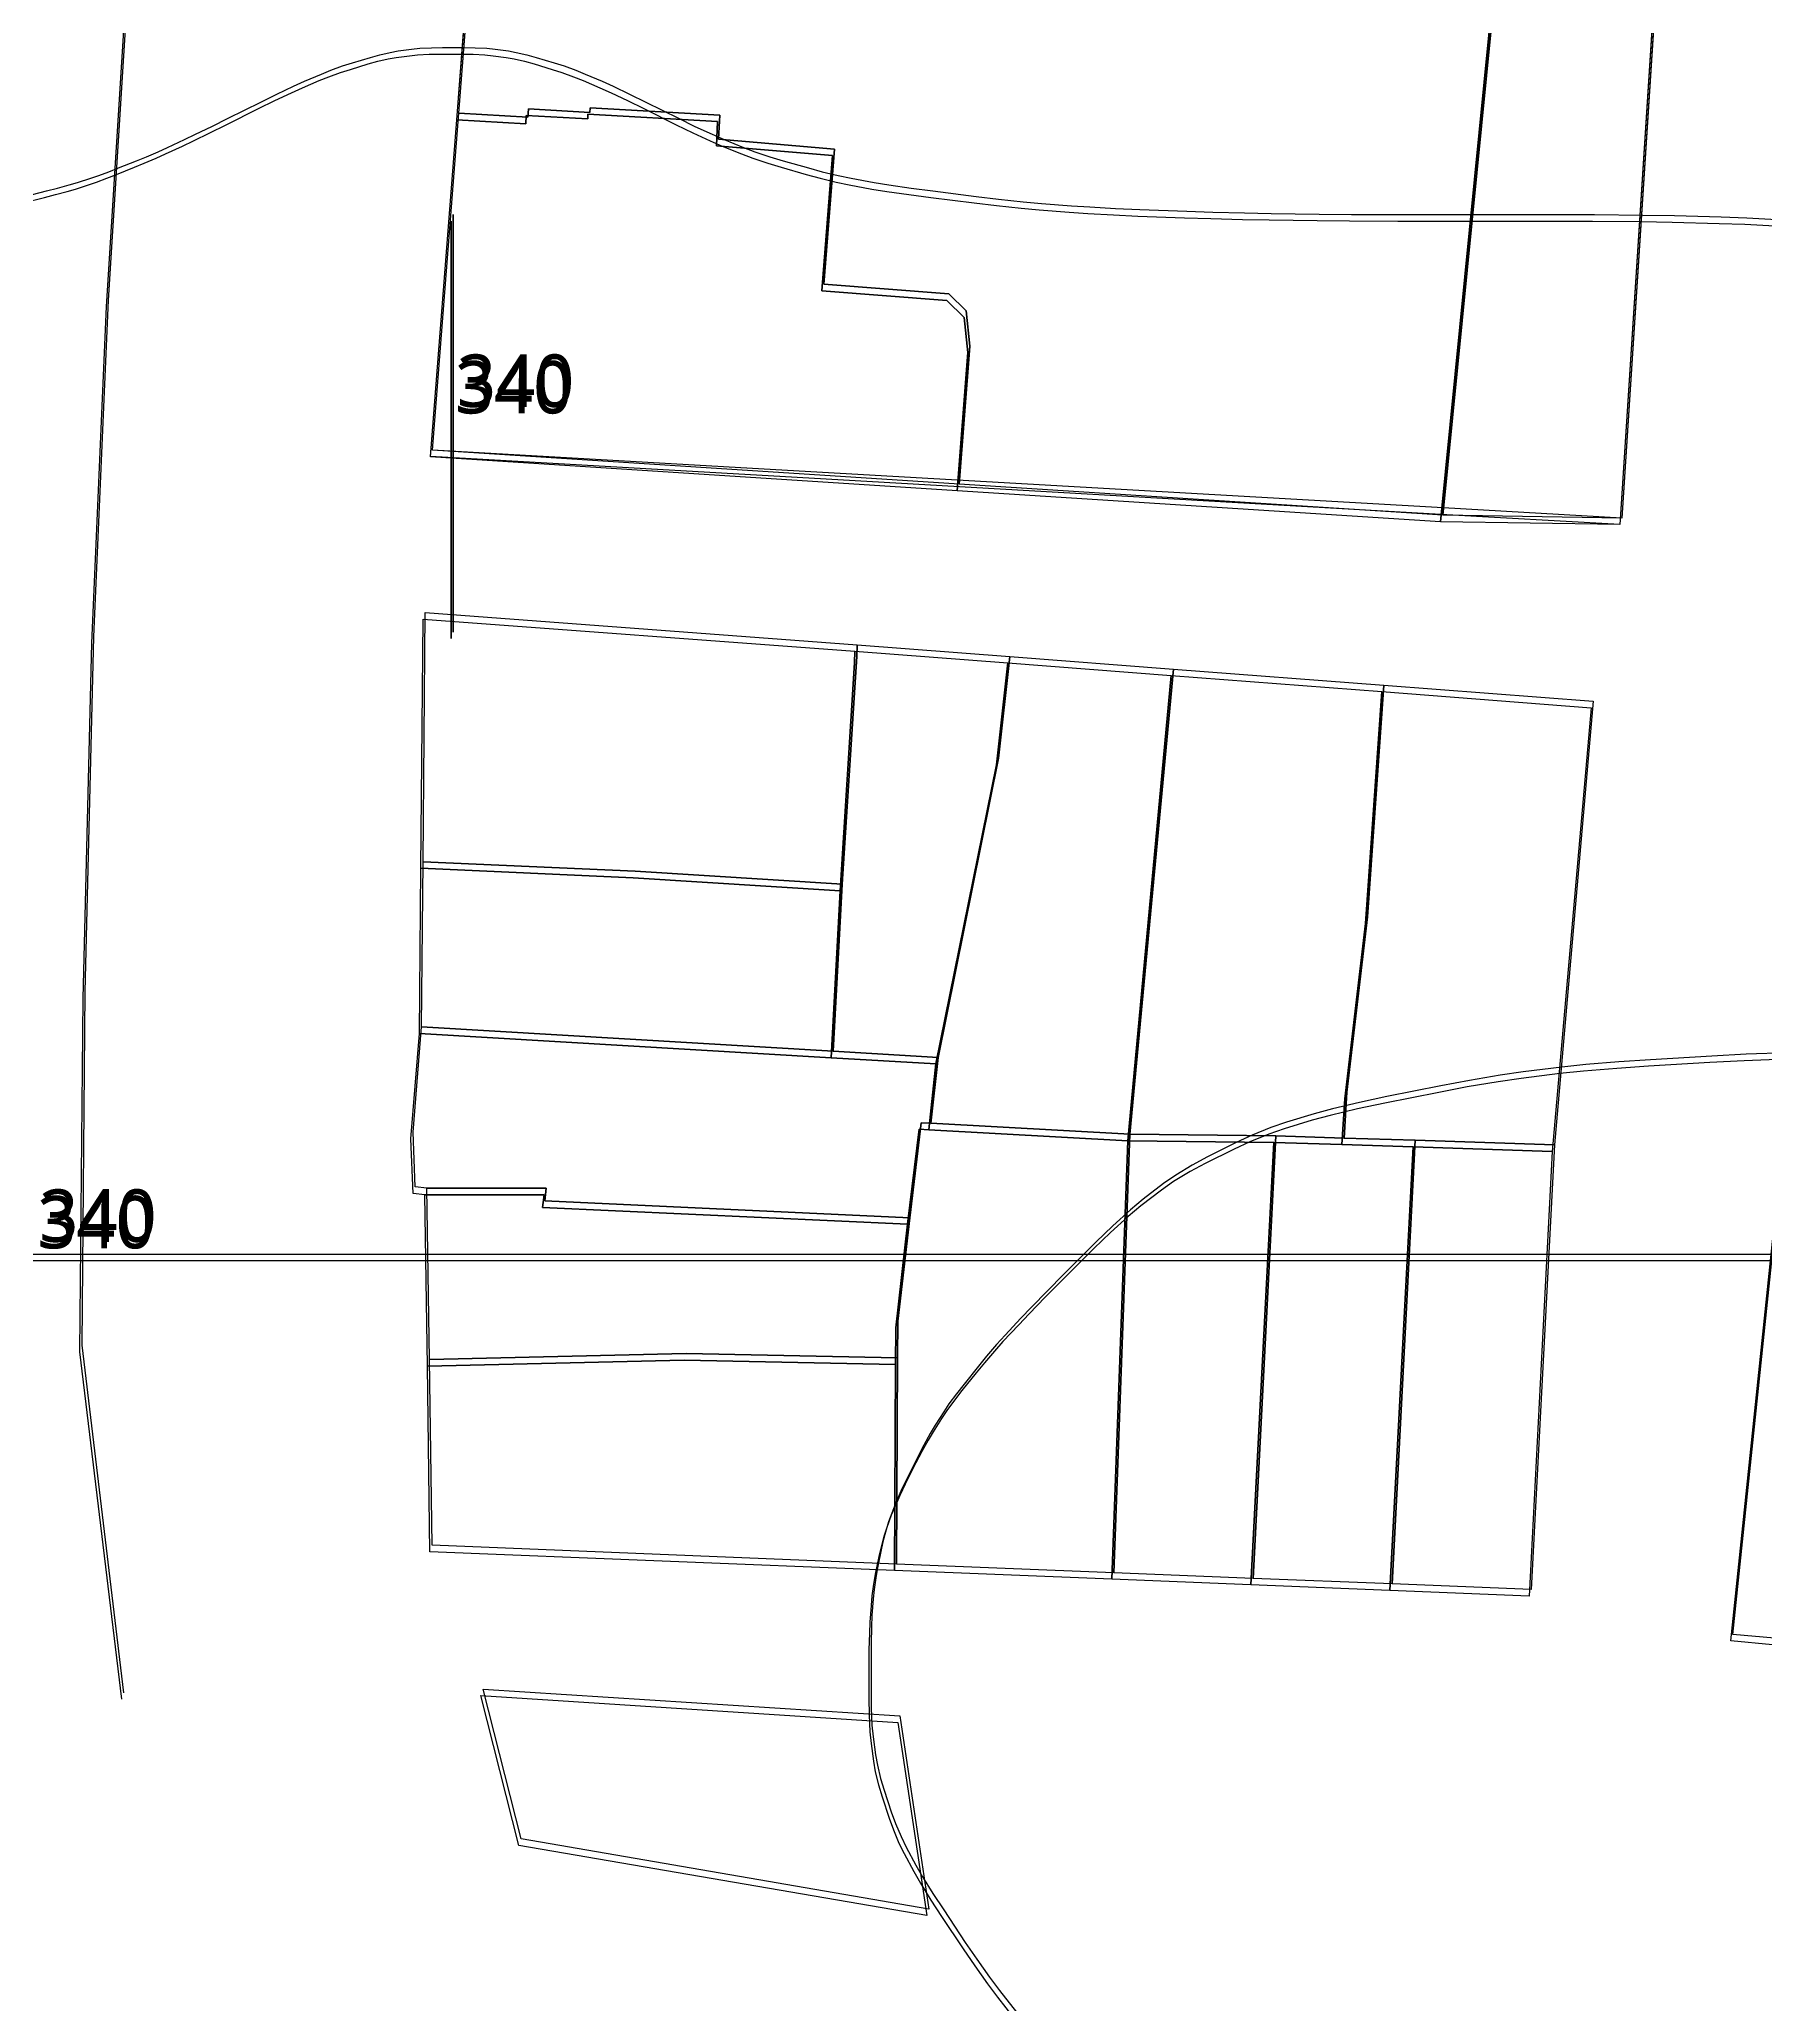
# Model space of a CAD drawing. Header units: metres. Extents: x -1097 to 1588, y -185 to 884.
# Drawn here: x 467 to 591, y 30.8 to 172 of the extents above; entities that cross this region are included whole.
import ezdxf

# ---------------------------------------------------------------- set-up
doc = ezdxf.new("R2010")
doc.units = ezdxf.units.M
for name, color, linetype in [('MUROS', 7, 'Continuous'), ('TERRENO', 188, 'Continuous'), ('VISTA LEJOS', 7, 'Continuous')]:
    doc.layers.add(name, color=color, linetype=linetype)

msp = doc.modelspace()

# ---------------------------------------------------------------- linework, layer by layer
at = {"layer": 'MUROS'}
for points in [[(33.52, 763.48), (1528.87, 763.48), (1528.87, 84.2), (33.52, 84.2)], [(33.67, 763.95), (1529.02, 763.95), (1529.02, 84.67), (33.67, 84.67)]]:
    msp.add_lwpolyline(points, close=True, dxfattribs=at)
at = {"layer": 'TERRENO'}
for points in [[(465.79, 160.23), (467.34, 160.62), (468.14, 160.83), (468.97, 161.06), (469.57, 161.23), (470.52, 161.54), (471.08, 161.73), (471.83, 162), (472.52, 162.27), (473.81, 162.79), (474.52, 163.08), (475.36, 163.44), (476.04, 163.75), (477.25, 164.31), (478.05, 164.69), (479.23, 165.26), (480.4, 165.84), (482.73, 167.01), (483.9, 167.59), (485.08, 168.15), (485.88, 168.51), (487.09, 169.03), (487.77, 169.3), (488.61, 169.6), (489.32, 169.83), (490.61, 170.22), (491.29, 170.41), (492.04, 170.58), (492.61, 170.68), (493.56, 170.81), (494.15, 170.87), (494.99, 170.91), (495.79, 170.93), (497.34, 170.93), (498.14, 170.91), (498.97, 170.87), (499.57, 170.81), (500.52, 170.68), (501.09, 170.58), (501.83, 170.41), (502.52, 170.22), (503.81, 169.83), (504.52, 169.6), (505.36, 169.3), (506.04, 169.03), (507.25, 168.51), (508.05, 168.15), (509.23, 167.59), (510.4, 167.01), (512.73, 165.84), (513.92, 165.26), (515.16, 164.69), (516.03, 164.31), (517.42, 163.75), (518.23, 163.44), (519.3, 163.08), (520.26, 162.79), (522.07, 162.27), (523.06, 162), (524.21, 161.73), (525.14, 161.54), (526.79, 161.23), (527.86, 161.06), (529.44, 160.83), (531.01, 160.62), (534.12, 160.23), (535.74, 160.04), (537.5, 159.85), (538.8, 159.73), (540.96, 159.56), (542.3, 159.47), (544.14, 159.37), (545.88, 159.29), (549.25, 159.16), (551.13, 159.1), (553.41, 159.04), (555.32, 159.01), (558.77, 158.96), (561.09, 158.94), (564.57, 158.93), (568.07, 158.93), (575.06, 158.93), (578.55, 158.92), (582.01, 158.89), (584.28, 158.85), (587.65, 158.76), (589.49, 158.7), (591.65, 158.58)], [(592.43, 98.69), (589.44, 98.58), (586.97, 98.45), (582.56, 98.19), (580.3, 98.04), (577.91, 97.84), (576.19, 97.66), (573.42, 97.31), (571.76, 97.07), (569.54, 96.7), (567.51, 96.31), (563.62, 95.54), (561.67, 95.12), (559.71, 94.66), (558.4, 94.31), (556.41, 93.7), (555.3, 93.32), (553.94, 92.77), (552.8, 92.24), (550.73, 91.21), (549.64, 90.62), (548.46, 89.9), (547.58, 89.29), (546.11, 88.16), (545.2, 87.4), (543.93, 86.25), (542.73, 85.09), (540.4, 82.76), (539.24, 81.59), (538.08, 80.41), (537.33, 79.61), (536.2, 78.4), (535.59, 77.72), (534.87, 76.88), (534.28, 76.17), (533.25, 74.88), (532.72, 74.19), (532.17, 73.45), (531.79, 72.88), (531.18, 71.93), (530.83, 71.33), (530.37, 70.5), (529.95, 69.7), (529.18, 68.15), (528.79, 67.35), (528.42, 66.51), (528.18, 65.92), (527.83, 64.97), (527.65, 64.4), (527.45, 63.65), (527.29, 62.97), (527.03, 61.68), (526.91, 60.97), (526.79, 60.13), (526.73, 59.45), (526.64, 58.24), (526.6, 57.44), (526.57, 56.26), (526.56, 55.09), (526.56, 52.76), (526.58, 51.58), (526.64, 50.37), (526.72, 49.53), (526.89, 48.24), (527.03, 47.49), (527.26, 46.54), (527.51, 45.7), (528.02, 44.15), (528.33, 43.31), (528.73, 42.36), (529.1, 41.61), (529.79, 40.32), (530.27, 39.48), (531.02, 38.27), (531.79, 37.09), (533.34, 34.76), (534.17, 33.55), (535.09, 32.25), (535.8, 31.3), (537.01, 29.75)]]:
    msp.add_lwpolyline(points, dxfattribs=at)
msp.add_lwpolyline([(496.56, 128.93), (496.56, 128.93), (496.56, 128.93), (496.56, 128.96), (496.56, 129), (496.56, 129.09), (496.56, 129.16), (496.56, 129.27), (496.56, 129.4), (496.56, 129.65), (496.56, 129.81), (496.56, 130.01), (496.56, 130.19), (496.56, 130.54), (496.56, 130.78), (496.56, 131.15), (496.56, 131.54), (496.56, 132.31), (496.56, 132.73), (496.56, 133.19), (496.56, 133.54), (496.56, 134.15), (496.56, 134.53), (496.56, 135.08), (496.56, 135.61), (496.56, 136.64), (496.56, 137.23), (496.56, 137.95), (496.56, 138.56), (496.56, 139.69), (496.56, 140.45), (496.56, 141.6), (496.56, 142.76), (496.56, 145.09), (496.56, 146.25), (496.56, 147.41), (496.56, 148.16), (496.56, 149.29), (496.56, 149.9), (496.56, 150.62), (496.56, 151.21), (496.56, 152.24), (496.56, 152.77), (496.56, 153.32), (496.56, 153.7), (496.56, 154.31), (496.56, 154.66), (496.56, 155.12), (496.56, 155.54), (496.56, 156.31), (496.56, 156.7), (496.56, 157.07), (496.56, 157.31), (496.56, 157.66), (496.56, 157.84), (496.56, 158.04), (496.56, 158.2), (496.56, 158.46), (496.56, 158.58), (496.56, 158.7), (496.56, 158.76), (496.56, 158.85), (496.56, 158.89), (496.56, 158.92), (496.56, 158.93), (496.56, 158.93), (496.56, 158.92), (496.56, 158.89), (496.56, 158.85), (496.56, 158.76), (496.56, 158.7), (496.56, 158.58), (496.56, 158.46), (496.56, 158.2), (496.56, 158.04), (496.56, 157.84), (496.56, 157.66), (496.56, 157.31), (496.56, 157.07), (496.56, 156.7), (496.56, 156.31), (496.56, 155.54), (496.56, 155.11), (496.56, 154.62), (496.56, 154.23), (496.56, 153.54), (496.56, 153.09), (496.56, 152.43), (496.56, 151.77), (496.56, 150.48), (496.56, 149.7), (496.56, 148.66), (496.56, 147.71), (496.56, 145.9), (496.56, 144.48), (496.56, 142.03), (496.56, 138.76), (496.56, 128.93)], close=True, dxfattribs=at)
at = {"layer": 'VISTA LEJOS'}
for points in [[(497.11, 166.68), (499.68, 199.54)], [(496.96, 166.21), (499.52, 199.07)], [(473.75, 182.28), (471.93, 153.25)], [(572.16, 182.92), (567.64, 137.31)], [(567.64, 137.31), (572.16, 182.92)], [(572.31, 183.39), (567.79, 137.78)], [(567.79, 137.78), (572.31, 183.39)], [(583.46, 182.59), (580.51, 137.11)], [(583.61, 183.06), (580.66, 137.58)], [(583.56, 182.44), (580.66, 137.58)], [(473.6, 181.81), (471.77, 152.78)], [(583.41, 181.97), (580.51, 137.11)], [(496.96, 166.2), (497.89, 178.16)], [(497.11, 166.67), (498.04, 178.63)], [(465.79, 160.23), (467.34, 160.62), (468.14, 160.83), (468.97, 161.06), (469.57, 161.23), (470.52, 161.54), (471.08, 161.73), (471.83, 162), (472.52, 162.27), (473.81, 162.79), (474.52, 163.08), (475.36, 163.44), (476.04, 163.75), (477.25, 164.31), (478.05, 164.69), (479.23, 165.26), (480.4, 165.84), (482.73, 167.01), (483.9, 167.59), (485.08, 168.15), (485.88, 168.51), (487.09, 169.03), (487.77, 169.3), (488.61, 169.6), (489.32, 169.83), (490.61, 170.22), (491.29, 170.41), (492.04, 170.58), (492.61, 170.68), (493.56, 170.81), (494.15, 170.87), (494.99, 170.91), (495.79, 170.93), (497.34, 170.93), (498.14, 170.91), (498.97, 170.87), (499.57, 170.81), (500.52, 170.68), (501.09, 170.58), (501.83, 170.41), (502.52, 170.22), (503.81, 169.83), (504.52, 169.6), (505.36, 169.3), (506.04, 169.03), (507.25, 168.51), (508.05, 168.15), (509.23, 167.59), (510.4, 167.01), (512.73, 165.84), (513.92, 165.26), (515.16, 164.69), (516.03, 164.31), (517.42, 163.75), (518.23, 163.44), (519.3, 163.08), (520.26, 162.79), (522.07, 162.27), (523.06, 162), (524.21, 161.73), (525.14, 161.54), (526.79, 161.23), (527.86, 161.06), (529.44, 160.83), (531.01, 160.62), (534.12, 160.23), (535.74, 160.04), (537.5, 159.85), (538.8, 159.73), (540.96, 159.56), (542.3, 159.47), (544.14, 159.37), (545.88, 159.29), (549.25, 159.16), (551.13, 159.1), (553.41, 159.04), (555.32, 159.01), (558.77, 158.96), (561.09, 158.94), (564.57, 158.93), (568.07, 158.93), (575.06, 158.93), (578.55, 158.92), (582.01, 158.89), (584.28, 158.85), (587.65, 158.76), (589.49, 158.7), (591.65, 158.58)], [(465.94, 160.7), (467.49, 161.09), (468.29, 161.3), (469.12, 161.53), (469.72, 161.7), (470.67, 162.01), (471.24, 162.2), (471.98, 162.47), (472.67, 162.74), (473.96, 163.25), (474.67, 163.55), (475.51, 163.91), (476.19, 164.21), (477.4, 164.78), (478.2, 165.16), (479.38, 165.73), (480.55, 166.31), (482.88, 167.48), (484.05, 168.05), (485.23, 168.62), (486.03, 168.98), (487.24, 169.49), (487.92, 169.77), (488.76, 170.07), (489.47, 170.3), (490.76, 170.69), (491.44, 170.88), (492.19, 171.05), (492.76, 171.15), (493.71, 171.28), (494.3, 171.34), (495.14, 171.38), (495.94, 171.4), (497.49, 171.4), (498.29, 171.38), (499.12, 171.34), (499.72, 171.28), (500.67, 171.15), (501.24, 171.05), (501.99, 170.88), (502.67, 170.69), (503.96, 170.3), (504.67, 170.07), (505.51, 169.77), (506.19, 169.49), (507.4, 168.98), (508.2, 168.62), (509.38, 168.05), (510.55, 167.48), (512.88, 166.31), (514.07, 165.73), (515.31, 165.16), (516.18, 164.78), (517.57, 164.21), (518.38, 163.91), (519.45, 163.55), (520.41, 163.25), (522.22, 162.74), (523.21, 162.47), (524.36, 162.2), (525.29, 162.01), (526.94, 161.7), (528.01, 161.53), (529.6, 161.3), (531.16, 161.09), (534.27, 160.7), (535.89, 160.51), (537.65, 160.32), (538.96, 160.2), (541.12, 160.03), (542.45, 159.94), (544.29, 159.84), (546.03, 159.76), (549.4, 159.63), (551.28, 159.57), (553.56, 159.51), (555.47, 159.48), (558.92, 159.43), (561.24, 159.41), (564.72, 159.4), (568.22, 159.4), (575.22, 159.4), (578.7, 159.39), (582.16, 159.36), (584.43, 159.32), (587.8, 159.23), (589.64, 159.17), (591.8, 159.05)], [(495.22, 142.47), (497.11, 166.68)], [(495.22, 142.46), (497.11, 166.67)], [(497.11, 166.67), (502.07, 166.39)], [(502.07, 166.39), (497.11, 166.67)], [(502.07, 166.39), (502.11, 166.99)], [(502.11, 166.99), (502.07, 166.39)], [(502.11, 166.99), (506.52, 166.74)], [(506.52, 166.74), (502.11, 166.99)], [(506.52, 166.74), (506.54, 167.07)], [(506.54, 167.07), (506.52, 166.74)], [(506.54, 167.07), (515.85, 166.54)], [(515.85, 166.54), (506.54, 167.07)], [(495.07, 142), (496.96, 166.21)], [(495.07, 141.99), (496.96, 166.2)], [(496.96, 166.2), (501.92, 165.92)], [(501.92, 165.92), (496.96, 166.2)], [(501.92, 165.92), (501.96, 166.52)], [(501.96, 166.52), (501.92, 165.92)], [(501.96, 166.52), (506.37, 166.27)], [(506.37, 166.27), (501.96, 166.52)], [(506.37, 166.27), (506.39, 166.6)], [(506.39, 166.6), (506.37, 166.27)], [(506.39, 166.6), (515.7, 166.07)], [(515.7, 166.07), (506.39, 166.6)], [(515.7, 166.07), (515.61, 164.33)], [(515.61, 164.33), (515.7, 166.07)], [(515.85, 166.54), (515.76, 164.8)], [(515.76, 164.8), (515.85, 166.54)], [(515.61, 164.33), (523.95, 163.63)], [(523.95, 163.63), (515.61, 164.33)], [(515.76, 164.8), (524.1, 164.1)], [(524.1, 164.1), (515.76, 164.8)], [(524.1, 164.1), (523.34, 154.39)], [(523.34, 154.39), (524.1, 164.1)], [(523.95, 163.63), (523.19, 153.92)], [(523.19, 153.92), (523.95, 163.63)], [(523.34, 154.39), (532.31, 153.69)], [(532.31, 153.69), (523.34, 154.39)], [(471.77, 152.78), (470.73, 128.59)], [(471.93, 153.25), (470.88, 129.06)], [(523.19, 153.92), (532.16, 153.22)], [(532.16, 153.22), (523.19, 153.92)], [(532.16, 153.22), (533.41, 152)], [(533.41, 152), (532.16, 153.22)], [(532.31, 153.69), (533.56, 152.47)], [(533.56, 152.47), (532.31, 153.69)], [(533.41, 152), (533.67, 149.47)], [(533.41, 152), (533.41, 152)], [(533.67, 149.47), (533.41, 152)], [(533.56, 152.47), (533.82, 149.94)], [(533.56, 152.47), (533.56, 152.47)], [(533.82, 149.94), (533.56, 152.47)], [(533.82, 149.94), (533.05, 140.02)], [(533.05, 140.02), (533.82, 149.94)], [(533.67, 149.47), (532.9, 139.55)], [(532.9, 139.55), (533.67, 149.47)], [(521.41, 140.49), (495.07, 142)], [(532.9, 139.55), (495.07, 141.99)], [(521.57, 140.96), (495.22, 142.47)], [(533.05, 140.02), (495.22, 142.46)], [(567.66, 137.84), (521.41, 140.49)], [(567.81, 138.31), (521.57, 140.96)], [(567.79, 137.78), (533.05, 140.02)], [(567.64, 137.31), (532.9, 139.55)], [(580.51, 137.11), (567.64, 137.31)], [(567.64, 137.31), (567.64, 137.31)], [(580.51, 137.11), (567.66, 137.84)], [(580.66, 137.58), (567.79, 137.78)], [(567.79, 137.78), (567.79, 137.78)], [(580.66, 137.58), (567.81, 138.31)], [(494.38, 112.42), (494.54, 130.33)], [(494.54, 112.89), (494.69, 130.8)], [(494.54, 130.33), (525.57, 128.01)], [(494.69, 130.8), (525.72, 128.48)], [(470.73, 128.59), (470.1, 103.06)], [(470.88, 129.06), (470.25, 103.53)], [(525.54, 127.17), (524.51, 110.8)], [(524.51, 110.8), (525.54, 127.17)], [(525.69, 127.64), (524.66, 111.27)], [(524.66, 111.27), (525.69, 127.64)], [(525.57, 128.01), (525.54, 127.17)], [(525.54, 127.17), (525.57, 128.01)], [(525.57, 128.01), (525.57, 128.01)], [(525.57, 128.01), (536.54, 127.17)], [(525.72, 128.48), (525.69, 127.64)], [(525.69, 127.64), (525.72, 128.48)], [(525.72, 128.48), (525.72, 128.48)], [(525.72, 128.48), (536.69, 127.64)], [(535.73, 119.86), (536.54, 127.17)], [(536.54, 127.17), (535.73, 119.86)], [(535.88, 120.33), (536.69, 127.64)], [(536.69, 127.64), (535.88, 120.33)], [(536.54, 127.17), (548.29, 126.26)], [(536.54, 127.17), (536.54, 127.17)], [(536.69, 127.64), (548.44, 126.73)], [(536.69, 127.64), (536.69, 127.64)], [(545.16, 92.83), (548.29, 126.26)], [(548.29, 126.26), (545.16, 92.83)], [(545.31, 93.3), (548.44, 126.73)], [(548.44, 126.73), (545.31, 93.3)], [(548.29, 126.26), (563.42, 125.11)], [(548.44, 126.73), (563.57, 125.58)], [(562.23, 108.45), (563.42, 125.11)], [(563.42, 125.11), (562.23, 108.45)], [(562.38, 108.92), (563.57, 125.58)], [(563.57, 125.58), (562.38, 108.92)], [(563.42, 125.11), (578.45, 123.95)], [(563.57, 125.58), (578.6, 124.42)], [(578.6, 124.42), (575.81, 92.54)], [(578.45, 123.95), (575.66, 92.07)], [(588.48, 56.89), (595.26, 121.86)], [(588.63, 57.36), (595.41, 122.33)], [(531.54, 98.83), (535.88, 120.33)], [(535.88, 120.33), (531.54, 98.83)], [(535.88, 120.33), (535.88, 120.33)], [(531.38, 98.36), (535.73, 119.86)], [(535.73, 119.86), (531.38, 98.36)], [(535.73, 119.86), (535.73, 119.86)], [(494.29, 100.55), (494.38, 112.42)], [(494.38, 112.42), (509.63, 111.73)], [(494.38, 112.42), (494.38, 112.42)], [(509.63, 111.73), (494.38, 112.42)], [(494.44, 101.02), (494.54, 112.89)], [(494.54, 112.89), (509.79, 112.2)], [(494.54, 112.89), (494.54, 112.89)], [(509.79, 112.2), (494.54, 112.89)], [(509.63, 111.73), (524.51, 110.8)], [(524.51, 110.8), (509.63, 111.73)], [(509.79, 112.2), (524.66, 111.27)], [(524.66, 111.27), (509.79, 112.2)], [(524.51, 110.8), (524.38, 108.55)], [(524.38, 108.55), (524.51, 110.8)], [(524.66, 111.27), (524.54, 109.02)], [(524.54, 109.02), (524.66, 111.27)], [(524.54, 109.02), (524, 99.27)], [(524, 99.27), (524.54, 109.02)], [(560.91, 96.33), (562.38, 108.92)], [(562.38, 108.92), (560.91, 96.33)], [(524.38, 108.55), (523.85, 98.8)], [(523.85, 98.8), (524.38, 108.55)], [(560.76, 95.86), (562.23, 108.45)], [(562.23, 108.45), (560.76, 95.86)], [(470.25, 103.53), (470.02, 78.14)], [(470.1, 103.06), (469.87, 77.67)], [(493.67, 92.98), (494.29, 100.55)], [(493.82, 93.45), (494.44, 101.02)], [(523.85, 98.8), (494.29, 100.55)], [(494.29, 100.55), (523.85, 98.8)], [(524, 99.27), (494.44, 101.02)], [(494.44, 101.02), (524, 99.27)], [(524, 99.27), (531.54, 98.83)], [(531.54, 98.83), (524, 99.27)], [(524, 99.27), (524, 99.27)], [(592.58, 99.16), (589.59, 99.05), (587.12, 98.92), (582.71, 98.66), (580.45, 98.51), (578.06, 98.31), (576.34, 98.13), (573.57, 97.78), (571.91, 97.54), (569.7, 97.17), (567.66, 96.78), (563.77, 96.01), (561.82, 95.59), (559.86, 95.13), (558.55, 94.78), (556.56, 94.17), (555.45, 93.79), (554.09, 93.24), (552.95, 92.71), (550.88, 91.68), (549.79, 91.09), (548.61, 90.37), (547.73, 89.76), (546.26, 88.63), (545.35, 87.87), (544.08, 86.72), (542.88, 85.56), (540.55, 83.23), (539.39, 82.06), (538.24, 80.88), (537.48, 80.08), (536.35, 78.87), (535.74, 78.19), (535.02, 77.35), (534.43, 76.64), (533.4, 75.35), (532.87, 74.66), (532.32, 73.92), (531.94, 73.35), (531.33, 72.4), (530.98, 71.8), (530.52, 70.97), (530.1, 70.17), (529.33, 68.62), (528.94, 67.82), (528.57, 66.98), (528.33, 66.39), (527.98, 65.44), (527.8, 64.87), (527.6, 64.12), (527.44, 63.44), (527.19, 62.15), (527.06, 61.43), (526.95, 60.6), (526.88, 59.92), (526.79, 58.71), (526.75, 57.91), (526.72, 56.73), (526.72, 55.56), (526.72, 53.23), (526.73, 52.05), (526.79, 50.84), (526.87, 50), (527.04, 48.71), (527.18, 47.96), (527.41, 47.01), (527.66, 46.17), (528.17, 44.62), (528.48, 43.78), (528.88, 42.83), (529.25, 42.08), (529.94, 40.78), (530.42, 39.95), (531.17, 38.74), (531.94, 37.56), (533.49, 35.23), (534.32, 34.02), (535.24, 32.72), (535.95, 31.77), (537.16, 30.22)], [(523.85, 98.8), (531.38, 98.36)], [(531.38, 98.36), (523.85, 98.8)], [(523.85, 98.8), (523.85, 98.8)], [(592.43, 98.69), (589.44, 98.58), (586.97, 98.45), (582.56, 98.19), (580.3, 98.04), (577.91, 97.84), (576.19, 97.66), (573.42, 97.31), (571.76, 97.07), (569.54, 96.7), (567.51, 96.31), (563.62, 95.54), (561.67, 95.12), (559.71, 94.66), (558.4, 94.31), (556.41, 93.7), (555.3, 93.32), (553.94, 92.77), (552.8, 92.24), (550.73, 91.21), (549.64, 90.62), (548.46, 89.9), (547.58, 89.29), (546.11, 88.16), (545.2, 87.4), (543.93, 86.25), (542.73, 85.09), (540.4, 82.76), (539.24, 81.59), (538.08, 80.41), (537.33, 79.61), (536.2, 78.4), (535.59, 77.72), (534.87, 76.88), (534.28, 76.17), (533.25, 74.88), (532.72, 74.19), (532.17, 73.45), (531.79, 72.88), (531.18, 71.93), (530.83, 71.33), (530.37, 70.5), (529.95, 69.7), (529.18, 68.15), (528.79, 67.35), (528.42, 66.51), (528.18, 65.92), (527.83, 64.97), (527.65, 64.4), (527.45, 63.65), (527.29, 62.97), (527.03, 61.68), (526.91, 60.97), (526.79, 60.13), (526.73, 59.45), (526.64, 58.24), (526.6, 57.44), (526.57, 56.26), (526.56, 55.09), (526.56, 52.76), (526.58, 51.58), (526.64, 50.37), (526.72, 49.53), (526.89, 48.24), (527.03, 47.49), (527.26, 46.54), (527.51, 45.7), (528.02, 44.15), (528.33, 43.31), (528.73, 42.36), (529.1, 41.61), (529.79, 40.32), (530.27, 39.48), (531.02, 38.27), (531.79, 37.09), (533.34, 34.76), (534.17, 33.55), (535.09, 32.25), (535.8, 31.3), (537.01, 29.75)], [(531.38, 98.36), (530.87, 93.62)], [(530.87, 93.62), (531.38, 98.36)], [(531.54, 98.83), (531.02, 94.09)], [(531.02, 94.09), (531.54, 98.83)], [(560.71, 93.03), (560.91, 96.33)], [(560.91, 96.33), (560.71, 93.03)], [(560.55, 92.56), (560.76, 95.86)], [(560.76, 95.86), (560.55, 92.56)], [(493.97, 89.52), (493.82, 93.45)], [(530.18, 93.66), (529.35, 86.83)], [(529.35, 86.83), (530.18, 93.66)], [(530.33, 94.13), (529.5, 87.3)], [(529.5, 87.3), (530.33, 94.13)], [(530.87, 93.62), (530.18, 93.66)], [(530.18, 93.66), (530.87, 93.62)], [(531.02, 94.09), (530.33, 94.13)], [(530.33, 94.13), (531.02, 94.09)], [(545.16, 92.83), (530.87, 93.62)], [(530.87, 93.62), (545.16, 92.83)], [(545.31, 93.3), (531.02, 94.09)], [(531.02, 94.09), (545.31, 93.3)], [(544.17, 61.79), (545.31, 93.3)], [(545.31, 93.3), (544.17, 61.79)], [(545.31, 93.3), (555.81, 93.19)], [(555.81, 93.19), (545.31, 93.3)], [(493.82, 89.05), (493.67, 92.98)], [(544.02, 61.32), (545.16, 92.83)], [(545.16, 92.83), (544.02, 61.32)], [(545.16, 92.83), (555.66, 92.72)], [(555.66, 92.72), (545.16, 92.83)], [(555.66, 92.72), (554.01, 60.92)], [(554.01, 60.92), (555.66, 92.72)], [(555.81, 93.19), (554.16, 61.39)], [(554.16, 61.39), (555.81, 93.19)], [(555.66, 92.72), (560.55, 92.56)], [(560.55, 92.56), (555.66, 92.72)], [(555.66, 92.72), (555.66, 92.72)], [(555.81, 93.19), (560.71, 93.03)], [(560.71, 93.03), (555.81, 93.19)], [(555.81, 93.19), (555.81, 93.19)], [(560.55, 92.56), (565.66, 92.4)], [(565.66, 92.4), (560.55, 92.56)], [(560.71, 93.03), (565.81, 92.87)], [(565.81, 92.87), (560.71, 93.03)], [(565.66, 92.4), (564, 60.52)], [(564, 60.52), (565.66, 92.4)], [(565.81, 92.87), (564.15, 60.99)], [(564.15, 60.99), (565.81, 92.87)], [(565.66, 92.4), (575.66, 92.07)], [(575.66, 92.07), (565.66, 92.4)], [(565.66, 92.4), (565.66, 92.4)], [(565.81, 92.87), (575.81, 92.54)], [(575.81, 92.54), (565.81, 92.87)], [(565.81, 92.87), (565.81, 92.87)], [(575.66, 92.07), (574, 60.12)], [(575.81, 92.54), (574.15, 60.59)], [(494.67, 88.95), (493.82, 89.05)], [(494.82, 89.42), (493.97, 89.52)], [(503.38, 89.42), (494.82, 89.42)], [(495, 77.11), (494.82, 89.42)], [(494.82, 89.42), (503.38, 89.42)], [(503.29, 88.52), (503.38, 89.42)], [(503.38, 89.42), (503.29, 88.52)], [(503.38, 89.42), (503.38, 89.42)], [(503.23, 88.95), (494.67, 88.95)], [(494.85, 76.64), (494.67, 88.95)], [(494.67, 88.95), (503.23, 88.95)], [(503.13, 88.05), (503.23, 88.95)], [(503.23, 88.95), (503.13, 88.05)], [(529.35, 86.83), (503.13, 88.05)], [(503.13, 88.05), (503.13, 88.05)], [(503.13, 88.05), (529.35, 86.83)], [(503.23, 88.95), (503.23, 88.95)], [(529.5, 87.3), (503.29, 88.52)], [(503.29, 88.52), (503.29, 88.52)], [(503.29, 88.52), (529.5, 87.3)], [(529.35, 86.83), (528.5, 79.4)], [(528.5, 79.4), (529.35, 86.83)], [(529.5, 87.3), (528.65, 79.87)], [(528.65, 79.87), (529.5, 87.3)], [(1528.87, 84.2), (33.52, 84.2)], [(1529.02, 84.67), (33.67, 84.67)], [(528.5, 79.4), (528.48, 76.76)], [(528.48, 76.76), (528.5, 79.4)], [(528.65, 79.87), (528.63, 77.23)], [(528.63, 77.23), (528.65, 79.87)], [(470.02, 78.14), (473.03, 53.17)], [(469.87, 77.67), (472.88, 52.7)], [(513.29, 77.08), (494.85, 76.64)], [(494.85, 76.64), (513.29, 77.08)], [(495.04, 63.3), (494.85, 76.64)], [(513.44, 77.55), (495, 77.11)], [(495, 77.11), (513.44, 77.55)], [(495.19, 63.77), (495, 77.11)], [(528.48, 76.76), (513.29, 77.08)], [(513.29, 77.08), (528.48, 76.76)], [(528.63, 77.23), (513.44, 77.55)], [(513.44, 77.55), (528.63, 77.23)], [(528.48, 76.76), (528.4, 61.95)], [(528.4, 61.95), (528.48, 76.76)], [(528.63, 77.23), (528.55, 62.42)], [(528.55, 62.42), (528.63, 77.23)], [(528.55, 62.42), (495.19, 63.77)], [(528.4, 61.95), (495.04, 63.3)], [(528.55, 62.42), (528.55, 62.42)], [(544.17, 61.79), (528.55, 62.42)], [(528.4, 61.95), (528.4, 61.95)], [(544.02, 61.32), (528.4, 61.95)], [(554.01, 60.92), (544.02, 61.32)], [(554.16, 61.39), (544.17, 61.79)], [(554.01, 60.92), (554.01, 60.92)], [(564, 60.52), (554.01, 60.92)], [(554.16, 61.39), (554.16, 61.39)], [(564.15, 60.99), (554.16, 61.39)], [(574.15, 60.59), (564.15, 60.99)], [(574, 60.12), (564, 60.52)], [(574, 60.12), (574, 60.12)], [(574.15, 60.59), (574.15, 60.59)], [(591.48, 56.61), (588.48, 56.89)], [(591.63, 57.08), (588.63, 57.36)]]:
    msp.add_lwpolyline(points, dxfattribs=at)
for points in [[(496.56, 128.93), (496.56, 128.93), (496.56, 128.93), (496.56, 128.96), (496.56, 129), (496.56, 129.09), (496.56, 129.16), (496.56, 129.27), (496.56, 129.4), (496.56, 129.65), (496.56, 129.81), (496.56, 130.01), (496.56, 130.19), (496.56, 130.54), (496.56, 130.78), (496.56, 131.15), (496.56, 131.54), (496.56, 132.31), (496.56, 132.73), (496.56, 133.19), (496.56, 133.54), (496.56, 134.15), (496.56, 134.53), (496.56, 135.08), (496.56, 135.61), (496.56, 136.64), (496.56, 137.23), (496.56, 137.95), (496.56, 138.56), (496.56, 139.69), (496.56, 140.45), (496.56, 141.6), (496.56, 142.76), (496.56, 145.09), (496.56, 146.25), (496.56, 147.41), (496.56, 148.16), (496.56, 149.29), (496.56, 149.9), (496.56, 150.62), (496.56, 151.21), (496.56, 152.24), (496.56, 152.77), (496.56, 153.32), (496.56, 153.7), (496.56, 154.31), (496.56, 154.66), (496.56, 155.12), (496.56, 155.54), (496.56, 156.31), (496.56, 156.7), (496.56, 157.07), (496.56, 157.31), (496.56, 157.66), (496.56, 157.84), (496.56, 158.04), (496.56, 158.2), (496.56, 158.46), (496.56, 158.58), (496.56, 158.7), (496.56, 158.76), (496.56, 158.85), (496.56, 158.89), (496.56, 158.92), (496.56, 158.93), (496.56, 158.93), (496.56, 158.92), (496.56, 158.89), (496.56, 158.85), (496.56, 158.76), (496.56, 158.7), (496.56, 158.58), (496.56, 158.46), (496.56, 158.2), (496.56, 158.04), (496.56, 157.84), (496.56, 157.66), (496.56, 157.31), (496.56, 157.07), (496.56, 156.7), (496.56, 156.31), (496.56, 155.54), (496.56, 155.11), (496.56, 154.62), (496.56, 154.23), (496.56, 153.54), (496.56, 153.09), (496.56, 152.43), (496.56, 151.77), (496.56, 150.48), (496.56, 149.7), (496.56, 148.66), (496.56, 147.71), (496.56, 145.9), (496.56, 144.48), (496.56, 142.03), (496.56, 138.76), (496.56, 128.93)], [(496.71, 129.39), (496.71, 129.39), (496.71, 129.4), (496.71, 129.43), (496.71, 129.47), (496.71, 129.56), (496.71, 129.63), (496.71, 129.74), (496.71, 129.87), (496.71, 130.12), (496.71, 130.28), (496.71, 130.48), (496.71, 130.66), (496.71, 131.01), (496.71, 131.25), (496.71, 131.62), (496.71, 132.01), (496.71, 132.78), (496.71, 133.2), (496.71, 133.66), (496.71, 134.01), (496.71, 134.62), (496.71, 135), (496.71, 135.55), (496.71, 136.08), (496.71, 137.11), (496.71, 137.7), (496.71, 138.42), (496.71, 139.03), (496.71, 140.16), (496.71, 140.92), (496.71, 142.07), (496.71, 143.23), (496.71, 145.56), (496.71, 146.72), (496.71, 147.88), (496.71, 148.63), (496.71, 149.76), (496.71, 150.37), (496.71, 151.09), (496.71, 151.68), (496.71, 152.71), (496.71, 153.24), (496.71, 153.79), (496.71, 154.17), (496.71, 154.78), (496.71, 155.13), (496.71, 155.59), (496.71, 156.01), (496.71, 156.78), (496.71, 157.17), (496.71, 157.54), (496.71, 157.78), (496.71, 158.13), (496.71, 158.31), (496.71, 158.51), (496.71, 158.67), (496.71, 158.93), (496.71, 159.05), (496.71, 159.17), (496.71, 159.23), (496.71, 159.32), (496.71, 159.36), (496.71, 159.39), (496.71, 159.4), (496.71, 159.4), (496.71, 159.39), (496.71, 159.36), (496.71, 159.32), (496.71, 159.23), (496.71, 159.17), (496.71, 159.05), (496.71, 158.93), (496.71, 158.67), (496.71, 158.51), (496.71, 158.31), (496.71, 158.13), (496.71, 157.78), (496.71, 157.54), (496.71, 157.17), (496.71, 156.78), (496.71, 156.01), (496.71, 155.58), (496.71, 155.09), (496.71, 154.7), (496.71, 154.01), (496.71, 153.56), (496.71, 152.9), (496.71, 152.24), (496.71, 150.95), (496.71, 150.17), (496.71, 149.13), (496.71, 148.18), (496.71, 146.37), (496.71, 144.95), (496.71, 142.5), (496.71, 139.23), (496.71, 129.39)], [(528.64, 51.03), (530.73, 37.15), (501.43, 42.2), (498.7, 52.96), (528.64, 51.03)], [(528.64, 51.03), (530.73, 37.15), (501.43, 42.2), (498.7, 52.96), (528.64, 51.03)], [(528.64, 51.03), (530.73, 37.15), (501.43, 42.2), (498.7, 52.96), (528.64, 51.03)], [(528.64, 51.03), (530.73, 37.15), (501.43, 42.2), (498.7, 52.96), (528.64, 51.03)], [(528.79, 51.5), (530.88, 37.62), (501.58, 42.67), (498.85, 53.43), (528.79, 51.5)], [(528.79, 51.5), (530.88, 37.62), (501.58, 42.67), (498.85, 53.43), (528.79, 51.5)]]:
    msp.add_lwpolyline(points, close=True, dxfattribs=at)

# ---------------------------------------------------------------- texts
at = {"layer": 'TERRENO', "char_height": 0.2, "attachment_point": 1}
for insert in [(496.83, 148.87), (466.83, 88.87)]:
    msp.add_mtext('\\fOpen Sans|i0|b0;\\H3.77032;340', dxfattribs=dict(at, insert=insert))
at = {"layer": 'VISTA LEJOS', "char_height": 0.2, "attachment_point": 1}
for insert in [(496.83, 148.87), (496.98, 149.34), (466.98, 89.34), (466.83, 88.87)]:
    msp.add_mtext('\\fOpen Sans|i0|b0;\\H3.77032;340', dxfattribs=dict(at, insert=insert))

doc.saveas('drawing.dxf')
